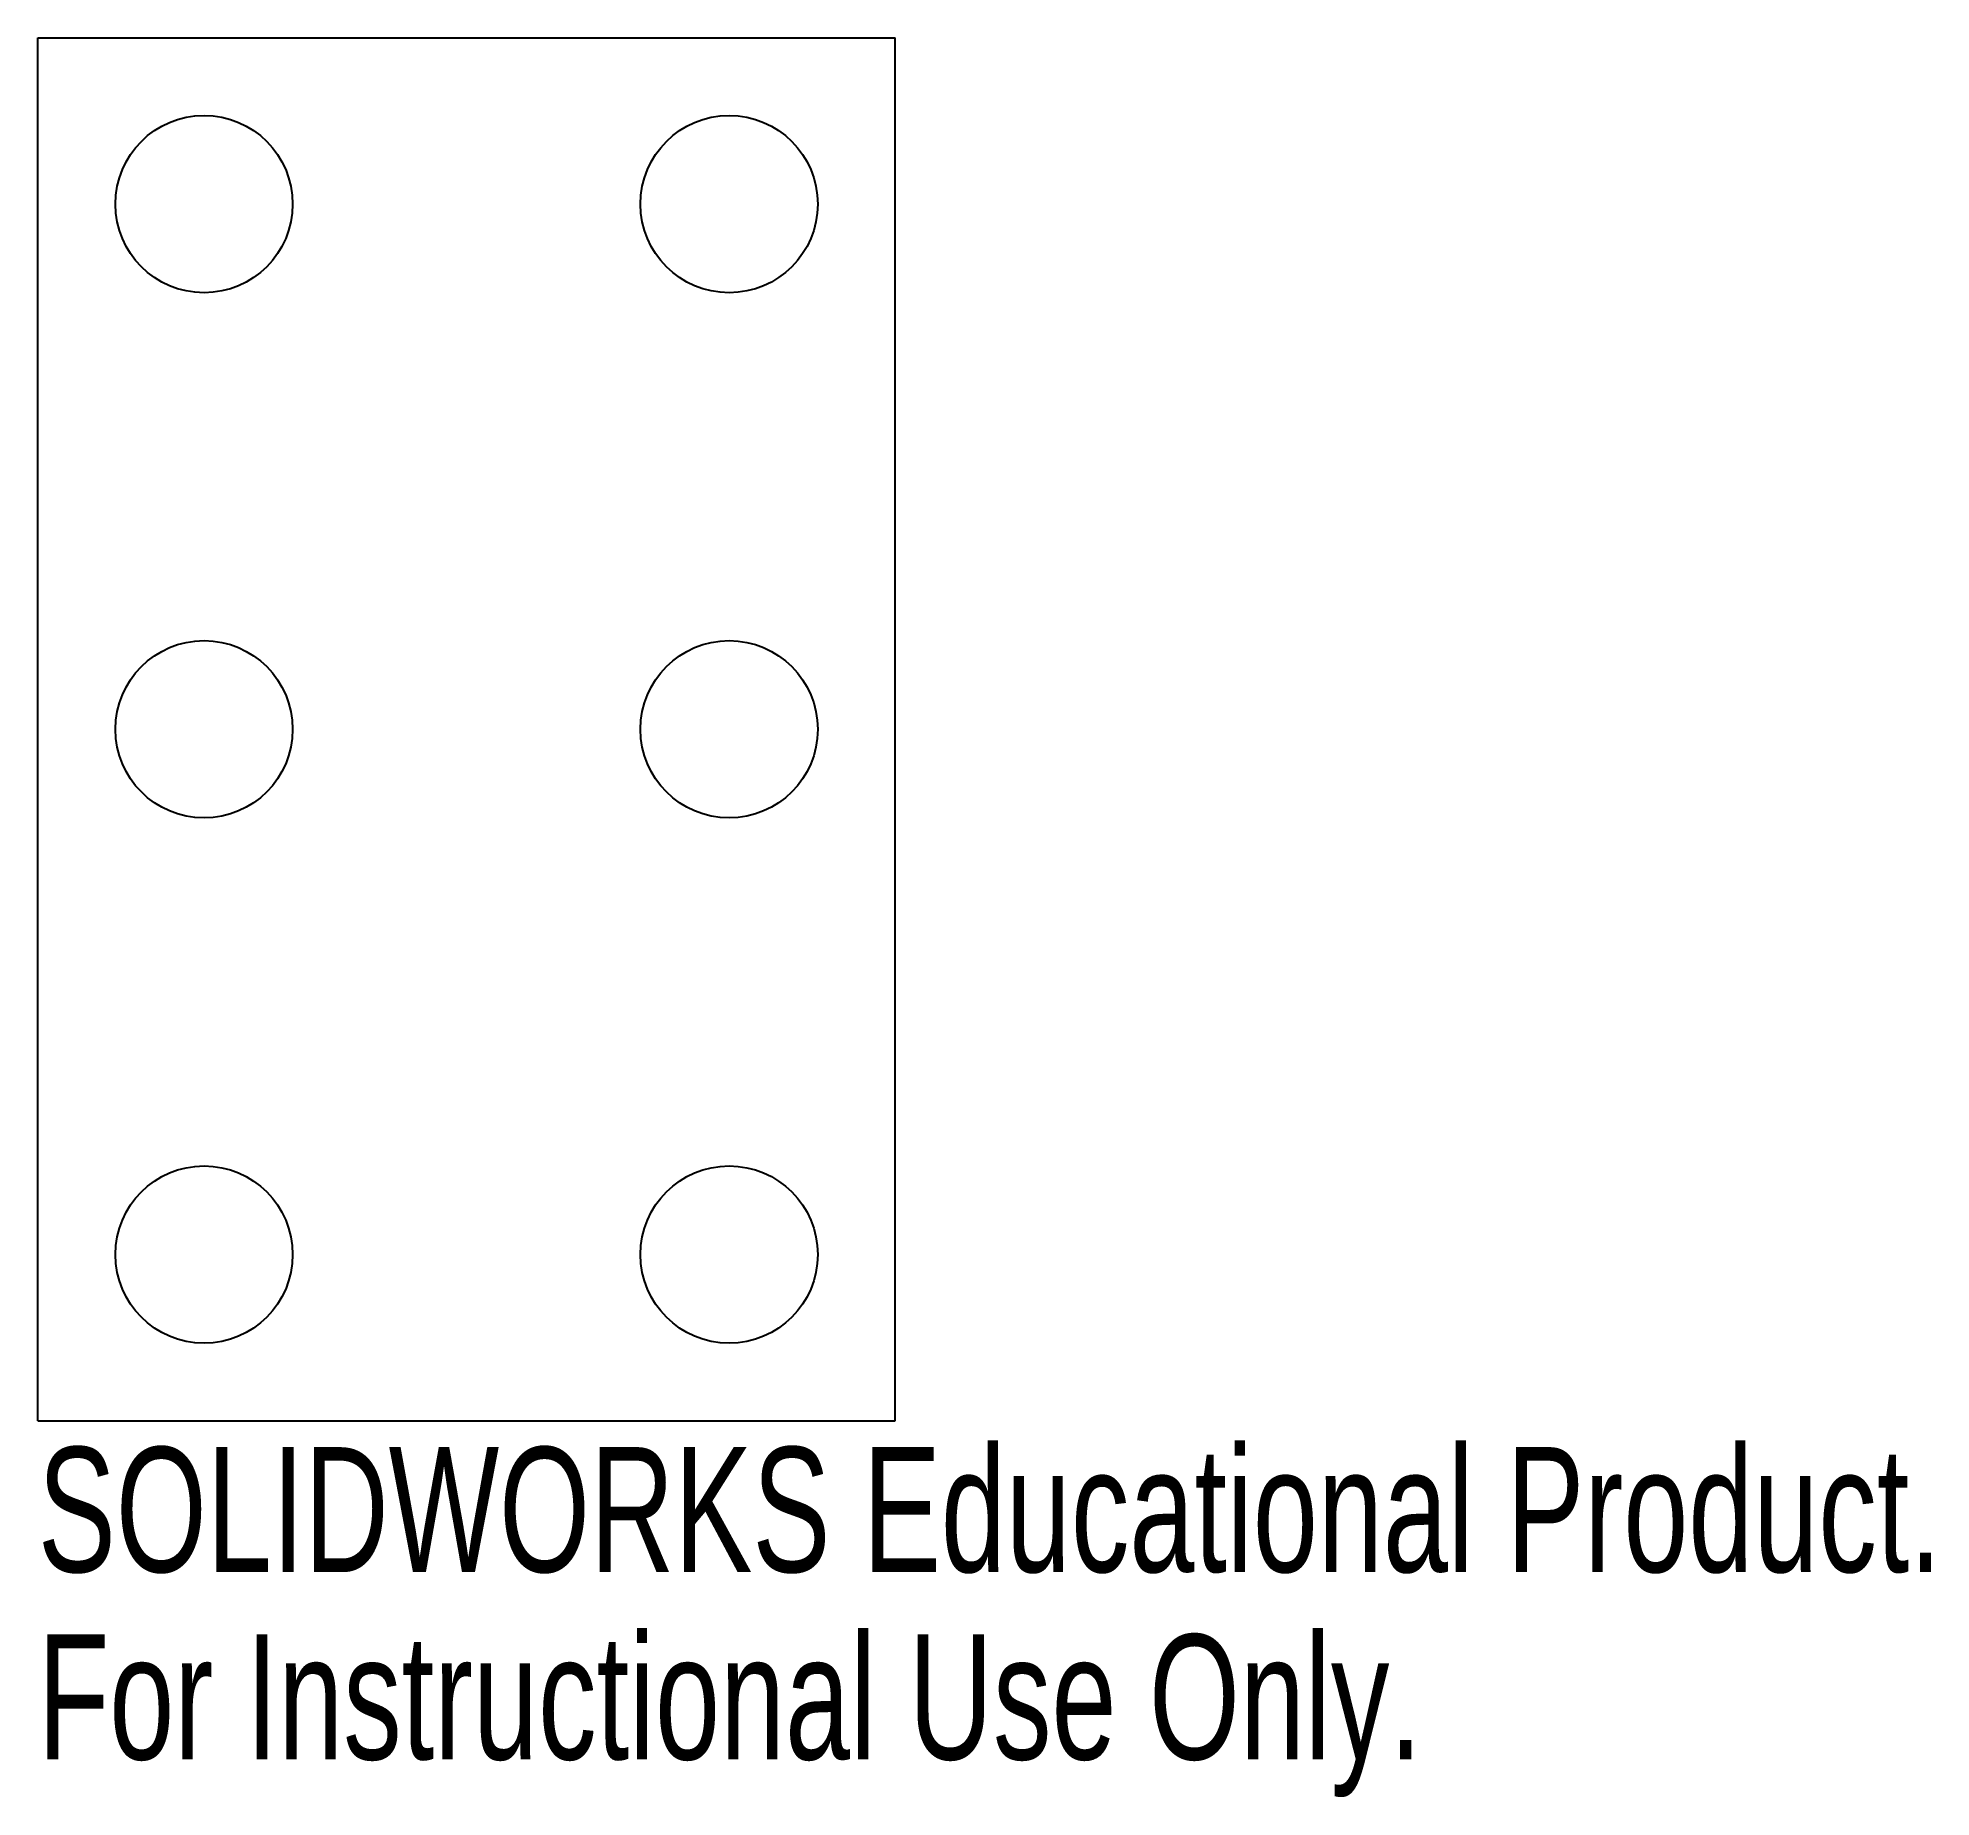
# Model space of a CAD drawing. Header units: millimetres. Extents: x 0 to 73.3, y -14.6 to 53.5.
import ezdxf

# ---------------------------------------------------------------- set-up
doc = ezdxf.new("R2010")
doc.units = ezdxf.units.MM
doc.styles.add('SLDTEXTSTYLE0', font='TXT', dxfattribs={"width": 0.7})

msp = doc.modelspace()

# ---------------------------------------------------------------- linework, layer by layer
at = {"color": 7, "linetype": 'Continuous'}
for p, q in [((0, 0), (0, 53.5)), ((0, 53.5), (33.18, 53.5)), ((33.18, 0), (33.18, 53.5)), ((0, 0), (33.18, 0))]:
    msp.add_line(p, q, dxfattribs=at)
for centre in [(6.43, 47.07), (26.75, 47.07), (6.43, 26.75), (26.75, 26.75), (6.43, 6.43), (26.75, 6.43)]:
    msp.add_circle(centre, 3.43, dxfattribs=at)

# ---------------------------------------------------------------- texts
at = {"color": 7, "linetype": 'Continuous', "char_height": 4.83362, "attachment_point": 1, "style": 'SLDTEXTSTYLE0'}
for s, insert in [('SOLIDWORKS Educational Product.', (0, -1.02)), ('For Instructional Use Only.', (0, -8.27))]:
    msp.add_mtext(s, dxfattribs=dict(at, insert=insert))

doc.saveas('drawing.dxf')
